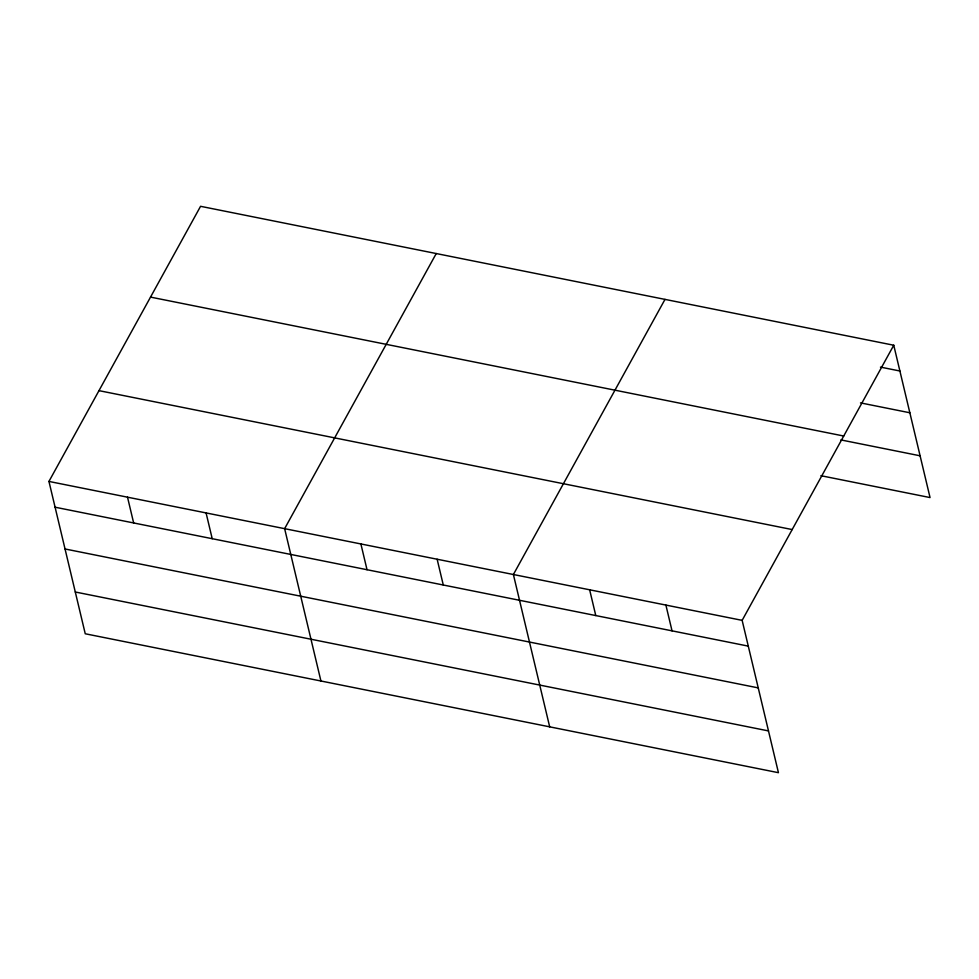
<?xml version="1.0" encoding="UTF-8"?>
<svg xmlns="http://www.w3.org/2000/svg" width="979" height="979" viewBox="0 0 979 979"><rect width="100%" height="100%" fill="white"/><g stroke="black" fill="none" stroke-linecap="round" stroke-linejoin="round"><path stroke-width="1.47" d="M893.754 345.232L742.143 620.356L778.44 772.688L85.246 633.768L48.95 481.435L200.56 206.312L893.754 345.232L930.05 497.565L820.904 475.696M436.242 253.537L284.632 528.66L320.928 681.005M664.998 299.39L513.388 574.514L549.684 726.846M880.464 367.101L899.897 371.004M860.504 402.883L909.846 412.771M150.533 297.102L843.727 436.022M840.863 439.914L920.101 455.798M98.977 390.645L792.182 529.566M48.95 481.435L742.143 620.356M55.093 507.208L748.286 646.128M65.042 548.974L758.236 687.894M75.297 592.001L768.491 730.921M665.891 605.071L672.035 630.843M589.639 589.786L595.783 615.558M437.136 559.229L443.279 585.001M360.884 543.945L367.027 569.717M206.079 512.923L212.21 538.695M127.515 497.173L133.646 522.945"/></g></svg>
